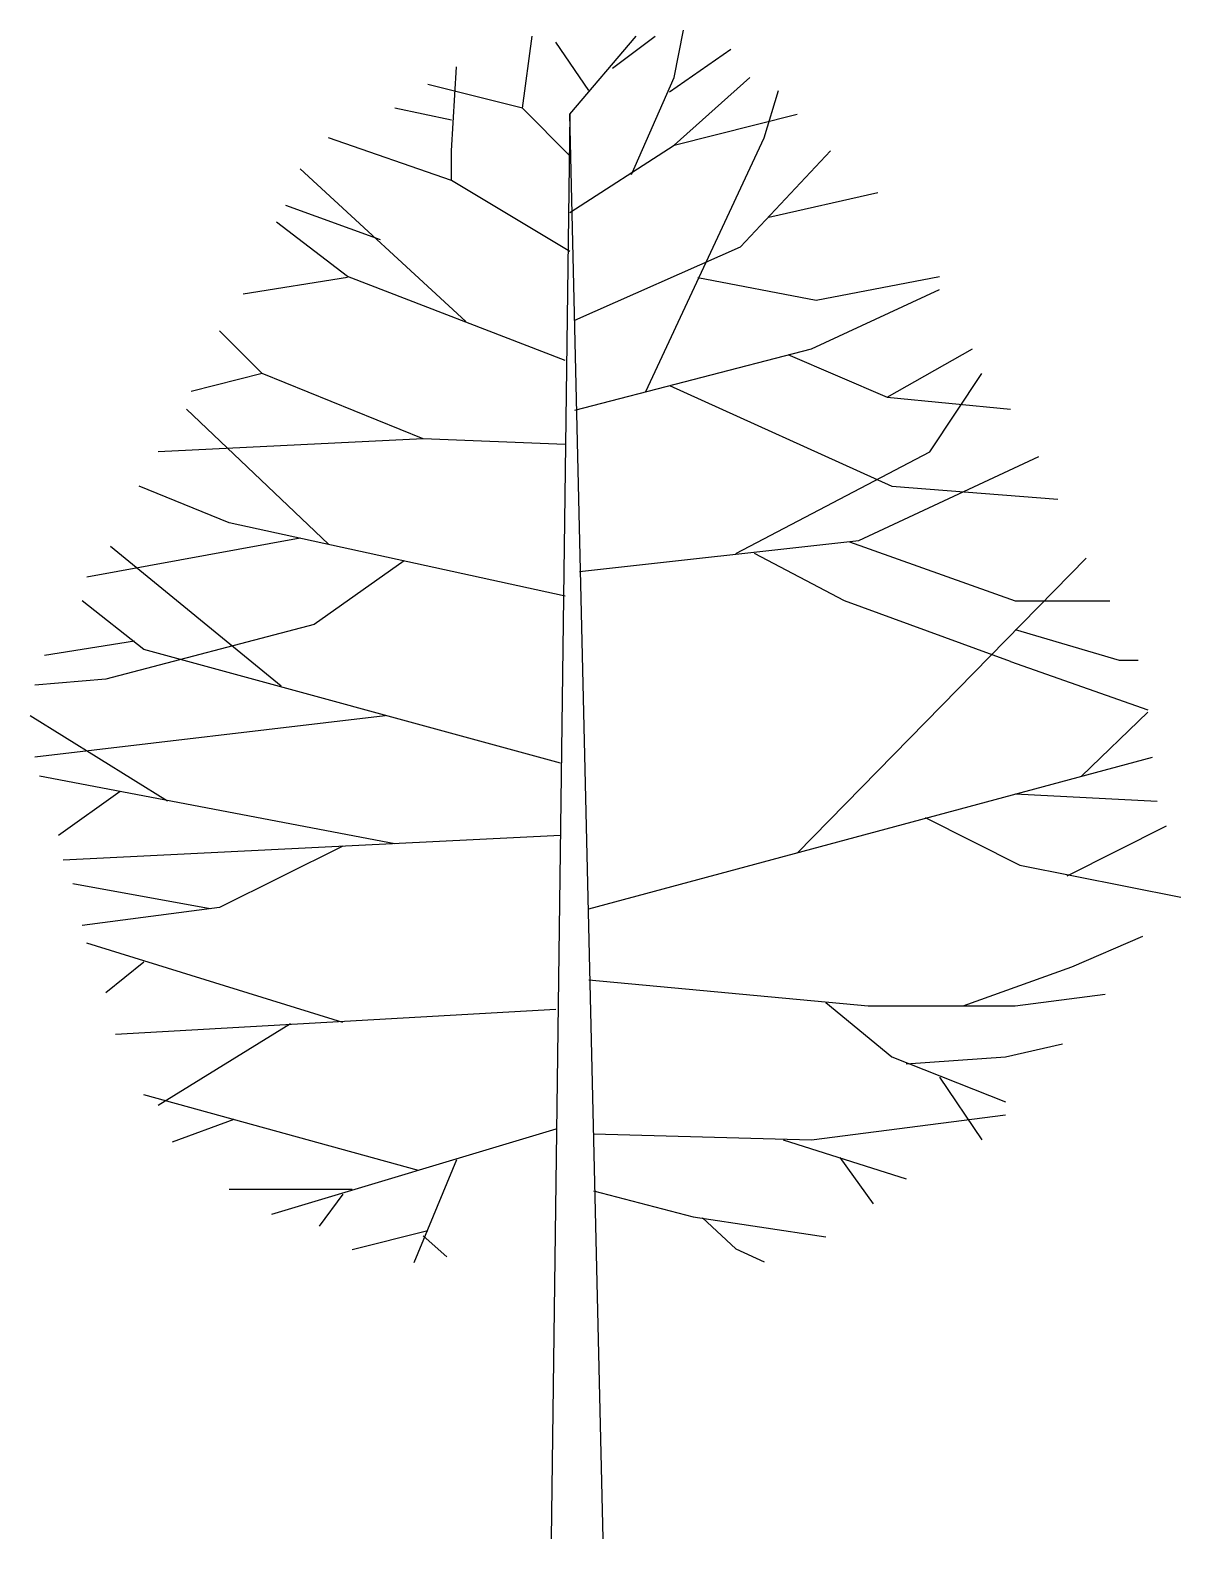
# Model space of a CAD drawing. Header units: millimetres. Extents: x 457.426 to 458.186, y 2589.249 to 2590.245.
import ezdxf

# ---------------------------------------------------------------- set-up
doc = ezdxf.new("R2010")
doc.units = ezdxf.units.MM
doc.header["$LTSCALE"] = 10
doc.layers.add('Vegetais', color=94, linetype='Continuous')

msp = doc.modelspace()

# ---------------------------------------------------------------- linework, layer by layer
at = {"layer": 'Vegetais'}
for p, q in [((457.85127, 2590.21355), (457.85752, 2590.2448)), ((457.75127, 2590.19324), (457.75752, 2590.24089)), ((457.79502, 2590.20496), (457.77314, 2590.23699)), ((457.78252, 2590.18933), (457.82627, 2590.24089)), ((457.81064, 2590.2198), (457.83877, 2590.24089)), ((457.84814, 2590.20417), (457.88877, 2590.2323)), ((457.70439, 2590.16511), (457.70752, 2590.22058)), ((457.82314, 2590.14949), (457.85127, 2590.21355)), ((457.85127, 2590.16902), (457.90127, 2590.21355)), ((457.75127, 2590.19324), (457.68877, 2590.20886)), ((457.91064, 2590.17371), (457.92002, 2590.20496)), ((457.70439, 2590.18542), (457.66689, 2590.19324)), ((457.78252, 2590.16199), (457.75127, 2590.19324)), ((457.85127, 2590.16902), (457.93252, 2590.18933)), ((457.70439, 2590.14558), (457.62314, 2590.17371)), ((457.83252, 2590.00652), (457.91064, 2590.17371)), ((457.70439, 2590.14558), (457.70439, 2590.16511)), ((457.78252, 2590.12449), (457.85127, 2590.16902)), ((457.89502, 2590.10183), (457.95439, 2590.16511)), ((457.71377, 2590.05261), (457.60439, 2590.15339)), ((457.91377, 2590.12136), (457.98564, 2590.13777)), ((457.65752, 2590.10652), (457.59502, 2590.12917)), ((457.63564, 2590.0823), (457.58877, 2590.11824)), ((457.94502, 2590.06667), (458.02627, 2590.0823)), ((457.63564, 2590.08152), (457.56689, 2590.07058)), ((457.86689, 2590.08152), (457.94502, 2590.06667)), ((457.94189, 2590.03464), (458.02627, 2590.07371)), ((457.57939, 2590.01824), (457.55127, 2590.04636)), ((457.99189, 2590.00261), (458.04814, 2590.03464)), ((457.92627, 2590.03074), (457.99189, 2590.00261)), ((457.57939, 2590.01824), (457.53252, 2590.00652)), ((457.68564, 2589.97527), (457.57939, 2590.01824)), ((458.02002, 2589.96667), (458.05439, 2590.01824)), ((457.84814, 2590.01042), (457.99502, 2589.94402)), ((457.99189, 2590.00261), (458.07314, 2589.9948)), ((457.62314, 2589.90574), (457.52939, 2589.9948)), ((457.68564, 2589.97527), (457.51064, 2589.96667)), ((457.89189, 2589.89949), (458.02002, 2589.96667)), ((457.97314, 2589.90808), (458.09189, 2589.96355)), ((457.55752, 2589.9198), (457.49814, 2589.94402)), ((457.99502, 2589.94402), (458.10439, 2589.93542)), ((457.60439, 2589.90964), (457.46377, 2589.88386)), ((457.59189, 2589.81199), (457.47939, 2589.90417)), ((457.96689, 2589.9073), (458.07627, 2589.86824)), ((457.67314, 2589.8948), (457.61377, 2589.85261)), ((457.96377, 2589.86824), (457.90439, 2589.89949)), ((457.93252, 2589.70183), (458.12314, 2589.89636)), ((457.50127, 2589.83621), (457.46064, 2589.86824)), ((458.07314, 2589.82839), (457.96377, 2589.86824)), ((458.07627, 2589.86824), (458.13877, 2589.86824)), ((457.61377, 2589.85261), (457.47627, 2589.81667)), ((458.07627, 2589.84949), (458.14502, 2589.82917)), ((457.49502, 2589.84167), (457.43564, 2589.8323)), ((458.07314, 2589.82839), (458.16377, 2589.79636)), ((458.14502, 2589.82917), (458.15752, 2589.82917)), ((457.47627, 2589.81667), (457.42939, 2589.81277)), ((458.12002, 2589.75261), (458.16377, 2589.7948)), ((457.51689, 2589.73621), (457.42627, 2589.79246)), ((457.66064, 2589.79246), (457.42939, 2589.76511)), ((457.66689, 2589.70808), (457.43252, 2589.75261)), ((457.48564, 2589.74246), (457.44502, 2589.71355)), ((458.07627, 2589.74089), (458.17002, 2589.73621)), ((458.01689, 2589.72527), (458.07939, 2589.69402)), ((458.11064, 2589.68699), (458.17627, 2589.7198)), ((457.63252, 2589.70652), (457.55127, 2589.66589)), ((458.07939, 2589.69402), (458.18564, 2589.67292)), ((457.54502, 2589.66511), (457.45439, 2589.68152)), ((457.55127, 2589.66589), (457.46064, 2589.65417)), ((458.11377, 2589.62683), (458.16064, 2589.64714)), ((457.63252, 2589.59011), (457.46377, 2589.64246)), ((457.50127, 2589.62996), (457.47627, 2589.60964)), ((458.04189, 2589.60105), (458.11377, 2589.62683)), ((458.07627, 2589.60105), (458.13564, 2589.60886)), ((457.95127, 2589.60339), (457.99502, 2589.56746)), ((457.97939, 2589.60105), (458.07627, 2589.60105)), ((457.59814, 2589.58933), (457.51064, 2589.53542)), ((458.07002, 2589.56746), (458.10752, 2589.57605)), ((457.99502, 2589.56746), (458.07002, 2589.53777)), ((458.00439, 2589.56277), (458.07002, 2589.56746)), ((458.02627, 2589.55417), (458.05439, 2589.51277)), ((457.68252, 2589.49246), (457.50127, 2589.54246)), ((457.56064, 2589.52605), (457.52002, 2589.51121)), ((457.94189, 2589.51277), (458.07002, 2589.52917)), ((457.92314, 2589.51277), (458.00439, 2589.48699)), ((457.70752, 2589.49949), (457.67939, 2589.43152)), ((457.96064, 2589.50105), (457.98252, 2589.47058)), ((457.63877, 2589.47996), (457.55752, 2589.47996)), ((457.63252, 2589.47683), (457.61689, 2589.45574)), ((457.86377, 2589.46199), (457.95127, 2589.44871)), ((457.87002, 2589.46121), (457.89189, 2589.44089)), ((457.68877, 2589.45261), (457.63877, 2589.44011)), ((457.68564, 2589.44949), (457.70127, 2589.43542)), ((457.89189, 2589.44089), (457.91064, 2589.4323))]:
    msp.add_line(p, q, dxfattribs=at)
at = {"layer": 'Vegetais', "color": 34}
for p, q in [((457.78252, 2590.18933), (457.77002, 2589.24949)), ((457.80439, 2589.24949), (457.78252, 2590.18933)), ((457.78252, 2590.09871), (457.70439, 2590.14558)), ((457.78564, 2590.05339), (457.89502, 2590.10183)), ((457.77939, 2590.02683), (457.63564, 2590.0823)), ((457.78564, 2589.99402), (457.94189, 2590.03464)), ((457.77939, 2589.97136), (457.68564, 2589.97527)), ((457.77939, 2589.87136), (457.55752, 2589.9198)), ((457.78877, 2589.88777), (457.97314, 2589.90808)), ((457.77627, 2589.76121), (457.50127, 2589.83621)), ((457.79502, 2589.66511), (458.16689, 2589.76511)), ((457.77627, 2589.71355), (457.44814, 2589.69714)), ((457.79502, 2589.61824), (457.97939, 2589.60105)), ((457.77314, 2589.59871), (457.48252, 2589.5823)), ((457.77314, 2589.5198), (457.58564, 2589.46355)), ((457.79814, 2589.51667), (457.94189, 2589.51277)), ((457.79814, 2589.47917), (457.86377, 2589.46199))]:
    msp.add_line(p, q, dxfattribs=at)

doc.saveas('drawing.dxf')
